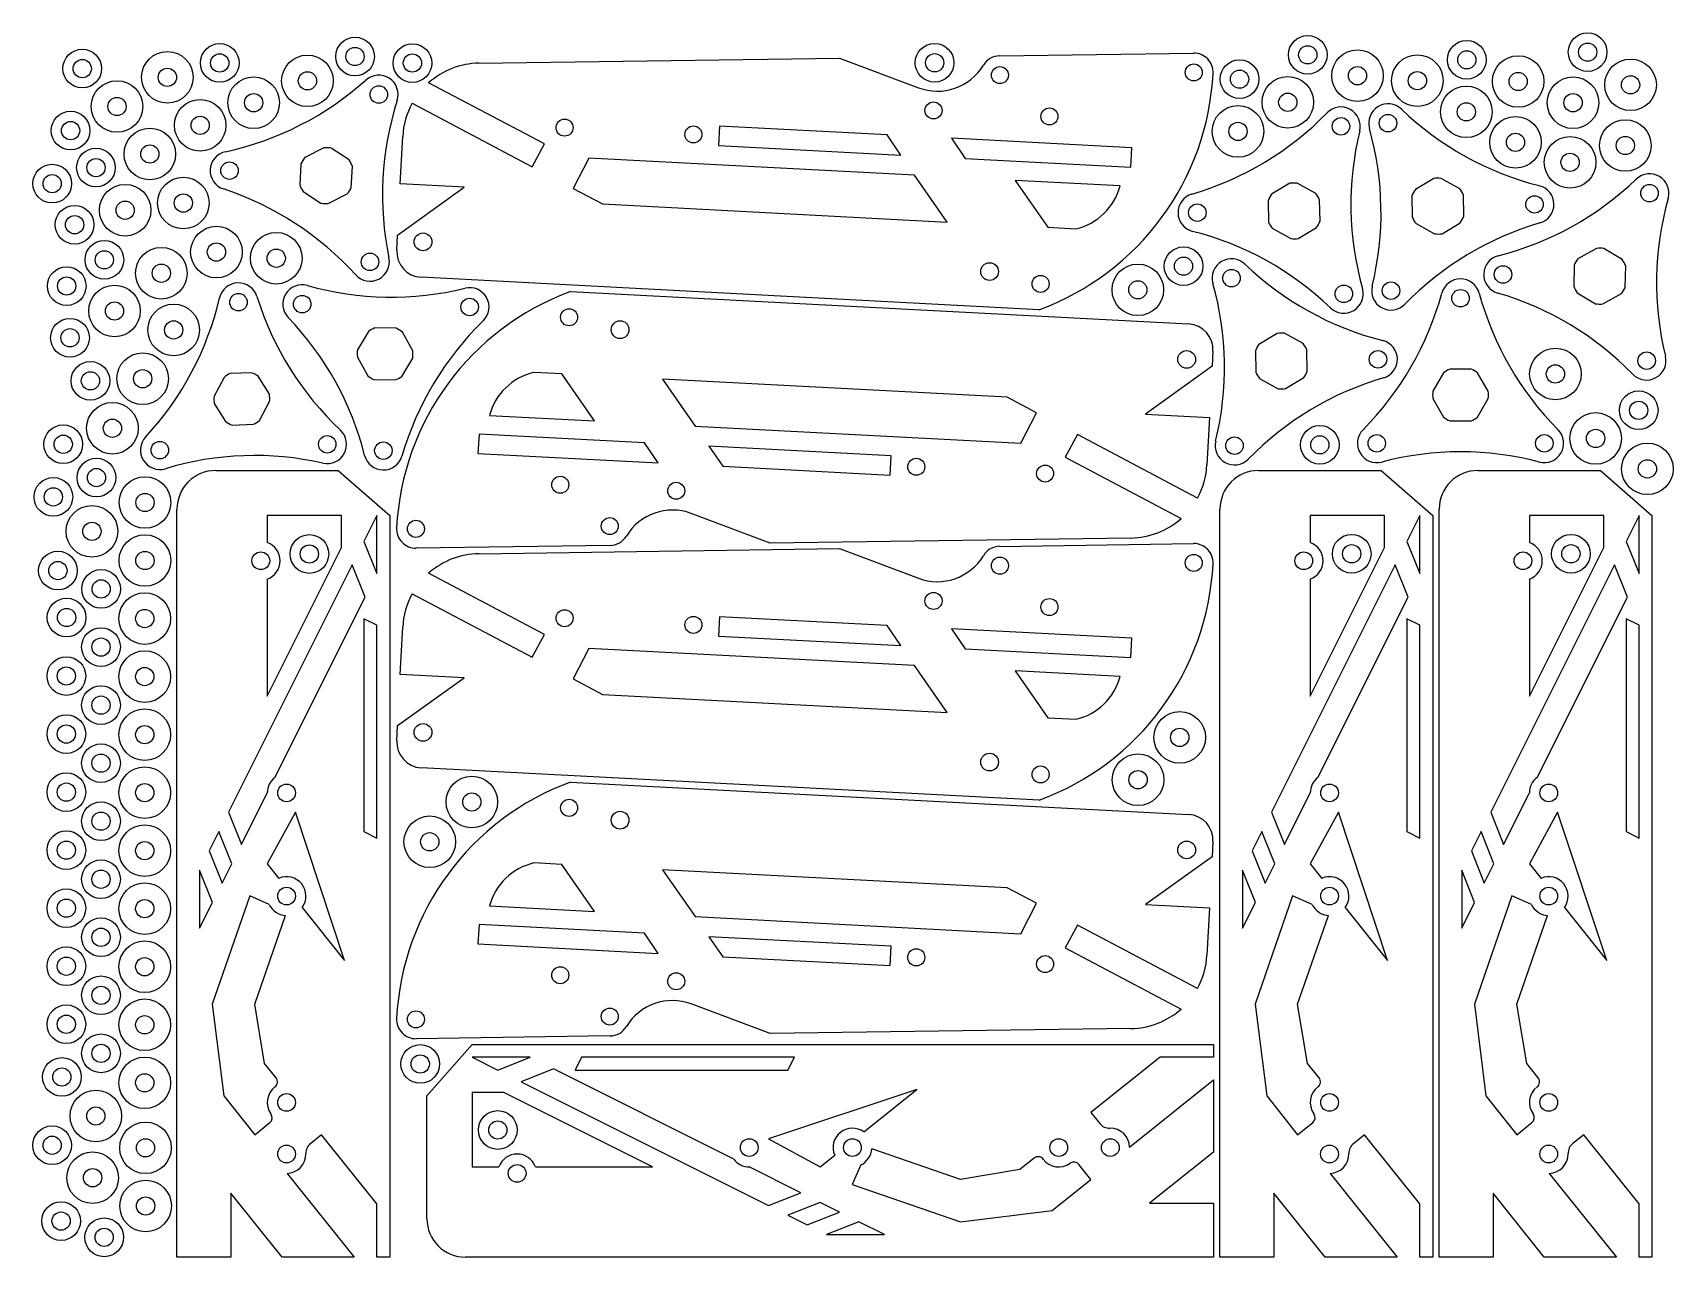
# Model space of a CAD drawing. Header units: inches. Extents: x 2.5 to 18.4, y 3.2 to 15.1.
import ezdxf

# ---------------------------------------------------------------- set-up
doc = ezdxf.new("R2010")
doc.units = ezdxf.units.IN
doc.header["$MEASUREMENT"] = 0
doc.layers.add('1', color=1, linetype='Continuous', lineweight=25, true_color=0xff0000)

msp = doc.modelspace()

# ---------------------------------------------------------------- linework, layer by layer
at = {"layer": '1', "color": 7}
for p, q in [((6.8308, 14.7951), (10.3256, 14.8447)), ((10.3256, 14.8447), (11.0919, 14.5571)), ((11.8789, 14.8668), (13.7579, 14.8935)), ((7.4656, 14.0124), (6.3437, 14.6061)), ((6.1848, 14.4074), (7.3487, 13.7915)), ((9.1645, 14.1847), (9.1546, 13.9975)), ((10.7872, 14.0997), (9.1645, 14.1847)), ((6.0685, 13.6261), (6.0925, 14.0844)), ((7.3487, 13.7915), (7.4656, 14.0124)), ((9.1546, 13.9975), (10.9215, 13.9049)), ((10.9215, 13.9049), (10.7872, 14.0997)), ((13.159, 13.9754), (11.4114, 14.067)), ((11.4114, 14.067), (11.5456, 13.8722)), ((5.3284, 13.9746), (5.1444, 13.8809)), ((5.5726, 13.8585), (5.3995, 13.9709)), ((7.8966, 13.8763), (7.7462, 13.5811)), ((11.0552, 13.7108), (7.8966, 13.8763)), ((11.5456, 13.8722), (13.1492, 13.7881)), ((13.1492, 13.7881), (13.159, 13.9754)), ((5.1056, 13.8212), (5.0948, 13.615)), ((5.5942, 13.5889), (5.605, 13.795)), ((11.3688, 13.2557), (11.0552, 13.7108)), ((16.0865, 13.6775), (15.9096, 13.5712)), ((16.3383, 13.5787), (16.1577, 13.6788)), ((5.1272, 13.5516), (5.3003, 13.4391)), ((5.3714, 13.4354), (5.5554, 13.5291)), ((6.0425, 13.13), (6.6885, 13.5936)), ((6.6885, 13.5936), (6.0685, 13.6261)), ((7.7462, 13.5811), (8.0306, 13.4306)), ((13.0467, 13.6064), (12.031, 13.6596)), ((12.031, 13.6596), (12.3447, 13.2045)), ((14.6925, 13.6309), (14.5155, 13.5246)), ((14.9443, 13.532), (14.7637, 13.6321)), ((16.3786, 13.3112), (16.375, 13.5176)), ((8.0306, 13.4306), (11.3688, 13.2557)), ((14.481, 13.4623), (14.4846, 13.2559)), ((14.9845, 13.2646), (14.9809, 13.471)), ((15.875, 13.5089), (15.8786, 13.3025)), ((12.3447, 13.2045), (12.6171, 13.1903)), ((14.7731, 13.096), (14.95, 13.2023)), ((15.9153, 13.2414), (16.0959, 13.1414)), ((16.1671, 13.1426), (16.344, 13.2489)), ((6.0348, 12.983), (6.0425, 13.13)), ((14.5213, 13.1948), (14.7019, 13.0947)), ((17.665, 13.0001), (17.4845, 12.9)), ((17.9132, 12.8925), (17.7362, 12.9988)), ((17.4478, 12.8389), (17.4442, 12.6325)), ((17.9441, 12.6238), (17.9477, 12.8302)), ((12.2631, 12.4062), (6.2713, 12.7203)), ((7.7182, 12.5819), (13.7099, 12.2678)), ((17.4787, 12.5702), (17.6557, 12.4639)), ((17.7269, 12.4627), (17.9074, 12.5628)), ((5.7606, 12.1945), (5.6542, 12.0176)), ((6.0293, 12.2254), (5.8229, 12.229)), ((6.1904, 12.0082), (6.0903, 12.1888)), ((14.5694, 12.176), (14.3925, 12.0697)), ((14.8212, 12.0771), (14.6406, 12.1772)), ((5.653, 11.9464), (5.7531, 11.7658)), ((6.0828, 11.76), (6.1892, 11.937)), ((13.9465, 12.0051), (13.9388, 11.8581)), ((14.3579, 12.0074), (14.3615, 11.801)), ((14.8615, 11.8097), (14.8579, 12.0161)), ((4.6275, 11.7949), (4.4211, 11.7877)), ((7.6366, 11.7836), (7.3641, 11.7978)), ((7.9502, 11.3285), (7.6366, 11.7836)), ((13.9388, 11.8581), (13.2928, 11.3945)), ((16.1817, 11.7939), (16.0785, 11.6151)), ((16.4498, 11.8295), (16.2434, 11.8295)), ((16.6147, 11.6151), (16.5115, 11.7939)), ((4.3608, 11.75), (4.2638, 11.5677)), ((4.7997, 11.5864), (4.6903, 11.7615)), ((5.8141, 11.7291), (6.0206, 11.7255)), ((8.6124, 11.7324), (8.9261, 11.2773)), ((11.9507, 11.5575), (8.6124, 11.7324)), ((14.3982, 11.7399), (14.5788, 11.6398)), ((14.65, 11.6411), (14.8269, 11.7474)), ((4.2663, 11.4966), (4.3757, 11.3215)), ((4.7053, 11.333), (4.8022, 11.5153)), ((12.2351, 11.407), (11.9507, 11.5575)), ((16.0785, 11.5439), (16.1817, 11.3651)), ((16.5115, 11.3651), (16.6147, 11.5439)), ((4.4386, 11.288), (4.6449, 11.2953)), ((6.9346, 11.3817), (7.9502, 11.3285)), ((12.0847, 11.1118), (12.2351, 11.407)), ((13.2928, 11.3945), (13.9128, 11.362)), ((13.9128, 11.362), (13.8888, 10.9037)), ((16.2434, 11.3295), (16.4498, 11.3295)), ((6.8321, 11.2), (6.8223, 11.0127)), ((8.4357, 11.1159), (6.8321, 11.2)), ((8.9261, 11.2773), (12.0847, 11.1118)), ((12.6326, 11.1966), (12.5157, 10.9756)), ((13.7965, 10.5807), (12.6326, 11.1966)), ((6.8223, 11.0127), (8.5699, 10.9211)), ((8.5699, 10.9211), (8.4357, 11.1159)), ((10.8266, 10.9906), (9.0598, 11.0832)), ((9.0598, 11.0832), (9.1941, 10.8884)), ((10.8168, 10.8034), (10.8266, 10.9906)), ((12.5157, 10.9756), (13.6376, 10.382)), ((4.2794, 10.8475), (5.4669, 10.8475)), ((5.4669, 10.8475), (5.9669, 10.41)), ((9.1941, 10.8884), (10.8168, 10.8034)), ((14.3894, 10.8475), (15.5769, 10.8475)), ((15.5769, 10.8475), (16.0769, 10.41)), ((16.5144, 10.8475), (17.7019, 10.8475)), ((17.7019, 10.8475), (18.2019, 10.41)), ((3.9044, 3.2225), (3.9044, 10.4725)), ((4.7794, 10.41), (4.7794, 10.1493)), ((5.4995, 10.41), (4.7794, 10.41)), ((5.4995, 10.1003), (5.4995, 10.41)), ((5.8419, 10.41), (5.7169, 10.16)), ((5.8419, 9.8475), (5.8419, 10.41)), ((5.9669, 10.41), (5.9669, 3.2225)), ((9.6557, 10.1434), (8.8894, 10.431)), ((14.0144, 3.2225), (14.0144, 10.4725)), ((14.8894, 10.41), (14.8894, 10.1493)), ((15.6096, 10.41), (14.8894, 10.41)), ((15.6096, 10.1003), (15.6096, 10.41)), ((15.9519, 10.41), (15.8269, 10.16)), ((15.9519, 9.8475), (15.9519, 10.41)), ((16.0769, 10.41), (16.0769, 3.2225)), ((16.1394, 3.2225), (16.1394, 10.4725)), ((17.0144, 10.41), (17.0144, 10.1493)), ((17.7346, 10.41), (17.0144, 10.41)), ((17.7346, 10.1003), (17.7346, 10.41)), ((18.0769, 10.41), (17.9519, 10.16)), ((18.0769, 9.8475), (18.0769, 10.41)), ((18.2019, 10.41), (18.2019, 3.2225)), ((13.1505, 10.193), (9.6557, 10.1434)), ((4.7794, 8.66), (5.4995, 10.1003)), ((5.7169, 10.16), (5.8419, 9.8475)), ((8.1024, 10.1213), (6.2234, 10.0946)), ((6.8308, 10.0407), (10.3256, 10.0904)), ((10.3256, 10.0904), (11.0919, 9.8027)), ((11.8789, 10.1124), (13.7579, 10.1391)), ((14.8894, 8.66), (15.6096, 10.1003)), ((15.8269, 10.16), (15.9519, 9.8475)), ((17.0144, 8.66), (17.7346, 10.1003)), ((17.9519, 10.16), (18.0769, 9.8475)), ((5.6036, 9.9334), (4.4044, 7.535)), ((5.7286, 9.6209), (5.6036, 9.9334)), ((15.7136, 9.9334), (14.5144, 7.535)), ((15.8386, 9.6209), (15.7136, 9.9334)), ((17.8386, 9.9334), (16.6394, 7.535)), ((17.9636, 9.6209), (17.8386, 9.9334)), ((4.7794, 9.7957), (4.7794, 8.66)), ((7.4656, 9.2581), (6.3437, 9.8518)), ((14.8894, 9.7957), (14.8894, 8.66)), ((17.0144, 9.7957), (17.0144, 8.66)), ((4.8544, 7.8725), (5.7286, 9.6209)), ((6.1848, 9.653), (7.3487, 9.0371)), ((14.9644, 7.8725), (15.8386, 9.6209)), ((17.0894, 7.8725), (17.9636, 9.6209)), ((5.7169, 9.41), (5.7169, 7.3475)), ((5.8419, 9.3475), (5.7169, 9.41)), ((9.1645, 9.4303), (9.1546, 9.2431)), ((10.7872, 9.3453), (9.1645, 9.4303)), ((15.8269, 9.41), (15.8269, 7.3475)), ((15.9519, 9.3475), (15.8269, 9.41)), ((17.9519, 9.41), (17.9519, 7.3475)), ((18.0769, 9.3475), (17.9519, 9.41)), ((5.8419, 7.285), (5.8419, 9.3475)), ((6.0685, 8.8717), (6.0925, 9.33)), ((7.3487, 9.0371), (7.4656, 9.2581)), ((9.1546, 9.2431), (10.9215, 9.1505)), ((10.9215, 9.1505), (10.7872, 9.3453)), ((13.159, 9.221), (11.4114, 9.3126)), ((11.4114, 9.3126), (11.5456, 9.1178)), ((15.9519, 7.285), (15.9519, 9.3475)), ((18.0769, 7.285), (18.0769, 9.3475)), ((7.8966, 9.1219), (7.7462, 8.8267)), ((11.0552, 8.9564), (7.8966, 9.1219)), ((11.5456, 9.1178), (13.1492, 9.0338)), ((13.1492, 9.0338), (13.159, 9.221)), ((11.3688, 8.5013), (11.0552, 8.9564)), ((13.0467, 8.852), (12.031, 8.9053)), ((12.031, 8.9053), (12.3447, 8.4502)), ((6.0425, 8.3757), (6.6885, 8.8392)), ((6.6885, 8.8392), (6.0685, 8.8717)), ((7.7462, 8.8267), (8.0306, 8.6763)), ((8.0306, 8.6763), (11.3688, 8.5013)), ((12.3447, 8.4502), (12.6171, 8.4359)), ((6.0348, 8.2286), (6.0425, 8.3757)), ((12.2631, 7.6519), (6.2713, 7.9659)), ((7.7182, 7.8275), (13.7099, 7.5135)), ((4.5294, 7.2225), (4.7794, 7.7225)), ((14.6394, 7.2225), (14.8894, 7.7225)), ((16.7644, 7.2225), (17.0144, 7.7225)), ((4.4044, 7.535), (4.5294, 7.2225)), ((5.0529, 7.535), (4.7794, 7.035)), ((5.5294, 6.0975), (5.0529, 7.535)), ((14.5144, 7.535), (14.6394, 7.2225)), ((15.1629, 7.535), (14.8894, 7.035)), ((15.6394, 6.0975), (15.1629, 7.535)), ((16.6394, 7.535), (16.7644, 7.2225)), ((17.2879, 7.535), (17.0144, 7.035)), ((17.7644, 6.0975), (17.2879, 7.535)), ((4.3106, 7.3475), (4.2169, 7.16)), ((4.4356, 7.035), (4.3106, 7.3475)), ((5.7169, 7.3475), (5.8419, 7.285)), ((14.4207, 7.3475), (14.3269, 7.16)), ((14.5457, 7.035), (14.4207, 7.3475)), ((15.8269, 7.3475), (15.9519, 7.285)), ((16.5457, 7.3475), (16.4519, 7.16)), ((16.6707, 7.035), (16.5457, 7.3475)), ((17.9519, 7.3475), (18.0769, 7.285)), ((4.2169, 7.16), (4.3419, 6.8475)), ((13.9465, 7.2507), (13.9388, 7.1037)), ((14.3269, 7.16), (14.4519, 6.8475)), ((16.4519, 7.16), (16.5769, 6.8475)), ((4.3419, 6.8475), (4.4356, 7.035)), ((4.7794, 7.035), (4.8919, 6.8944)), ((7.6366, 7.0292), (7.3641, 7.0435)), ((7.9502, 6.5741), (7.6366, 7.0292)), ((13.9388, 7.1037), (13.2928, 6.6402)), ((14.4519, 6.8475), (14.5457, 7.035)), ((14.8894, 7.035), (15.0019, 6.8944)), ((16.5769, 6.8475), (16.6707, 7.035)), ((17.0144, 7.035), (17.1269, 6.8944)), ((4.1231, 6.9725), (4.1231, 6.41)), ((4.2481, 6.66), (4.1231, 6.9725)), ((8.6124, 6.9781), (8.9261, 6.523)), ((11.9507, 6.8031), (8.6124, 6.9781)), ((14.2332, 6.9725), (14.2332, 6.41)), ((14.3582, 6.66), (14.2332, 6.9725)), ((16.3582, 6.9725), (16.3582, 6.41)), ((16.4832, 6.66), (16.3582, 6.9725)), ((4.6091, 6.7238), (4.2457, 5.6741)), ((4.7983, 6.6404), (4.6091, 6.7238)), ((12.2351, 6.6526), (11.9507, 6.8031)), ((14.7192, 6.7238), (14.3558, 5.6741)), ((14.9084, 6.6404), (14.7192, 6.7238)), ((16.8442, 6.7238), (16.4808, 5.6741)), ((17.0334, 6.6404), (16.8442, 6.7238)), ((4.1231, 6.41), (4.2481, 6.66)), ((4.6575, 5.6741), (4.9557, 6.5353)), ((5.1181, 6.6116), (5.5294, 6.0975)), ((6.9346, 6.6273), (7.9502, 6.5741)), ((8.9261, 6.523), (12.0847, 6.3574)), ((12.0847, 6.3574), (12.2351, 6.6526)), ((13.2928, 6.6402), (13.9128, 6.6077)), ((13.9128, 6.6077), (13.8888, 6.1493)), ((14.2332, 6.41), (14.3582, 6.66)), ((14.7676, 5.6741), (15.0657, 6.5353)), ((15.2281, 6.6116), (15.6394, 6.0975)), ((16.3582, 6.41), (16.4832, 6.66)), ((16.8926, 5.6741), (17.1907, 6.5353)), ((17.3531, 6.6116), (17.7644, 6.0975)), ((6.8321, 6.4456), (6.8223, 6.2584)), ((8.4357, 6.3616), (6.8321, 6.4456)), ((8.5699, 6.1668), (8.4357, 6.3616)), ((12.6326, 6.4422), (12.5157, 6.2213)), ((13.7965, 5.8263), (12.6326, 6.4422)), ((6.8223, 6.2584), (8.5699, 6.1668)), ((10.8266, 6.2363), (9.0598, 6.3288)), ((9.0598, 6.3288), (9.1941, 6.1341)), ((10.8168, 6.049), (10.8266, 6.2363)), ((12.5157, 6.2213), (13.6376, 5.6276)), ((9.1941, 6.1341), (10.8168, 6.049)), ((4.2457, 5.6741), (4.3575, 4.785)), ((4.7529, 5.1013), (4.6575, 5.6741)), ((9.6557, 5.389), (8.8894, 5.6766)), ((14.3558, 5.6741), (14.4676, 4.785)), ((14.8629, 5.1013), (14.7676, 5.6741)), ((16.4808, 5.6741), (16.5926, 4.785)), ((16.9879, 5.1013), (16.8926, 5.6741)), ((13.1505, 5.4386), (9.6557, 5.389)), ((8.1024, 5.3669), (6.2234, 5.3402)), ((6.3269, 4.785), (6.7644, 5.285)), ((6.7644, 5.285), (13.9519, 5.285)), ((13.9519, 5.285), (13.9519, 5.16)), ((4.865, 4.9611), (4.7529, 5.1013)), ((7.3269, 5.16), (6.7644, 5.16)), ((6.7644, 5.16), (7.0144, 5.035)), ((7.0144, 5.035), (7.3269, 5.16)), ((7.8269, 5.16), (7.7644, 5.035)), ((9.8894, 5.16), (7.8269, 5.16)), ((9.8269, 5.035), (9.8894, 5.16)), ((13.4344, 5.16), (12.7644, 4.624)), ((13.9519, 5.16), (13.4344, 5.16)), ((14.9751, 4.9611), (14.8629, 5.1013)), ((17.1001, 4.9611), (16.9879, 5.1013)), ((7.5535, 5.0467), (7.241, 4.9217)), ((9.3019, 4.1725), (7.5535, 5.0467)), ((7.7644, 5.035), (9.8269, 5.035)), ((13.1393, 4.2902), (13.9519, 4.9402)), ((13.9519, 4.9402), (13.9519, 4.2417)), ((4.3575, 4.785), (4.6575, 4.41)), ((6.3269, 3.5975), (6.3269, 4.785)), ((7.0741, 4.8177), (6.7644, 4.8177)), ((6.7644, 4.8177), (6.7644, 4.0975)), ((8.5144, 4.0975), (7.0741, 4.8177)), ((7.241, 4.9217), (9.6394, 3.7225)), ((11.0769, 4.8475), (9.6394, 4.371)), ((10.5628, 4.4362), (11.0769, 4.8475)), ((14.4676, 4.785), (14.7676, 4.41)), ((16.5926, 4.785), (16.8926, 4.41)), ((12.7644, 4.624), (12.8486, 4.5189)), ((4.6575, 4.41), (4.8036, 4.5269)), ((14.7676, 4.41), (14.9136, 4.5269)), ((16.8926, 4.41), (17.0386, 4.5269)), ((5.3059, 4.41), (5.2007, 4.3259)), ((5.8419, 3.74), (5.3059, 4.41)), ((9.6394, 4.371), (10.1394, 4.0975)), ((15.416, 4.41), (15.3108, 4.3259)), ((15.9519, 3.74), (15.416, 4.41)), ((17.541, 4.41), (17.4358, 4.3259)), ((18.0769, 3.74), (17.541, 4.41)), ((10.1394, 4.0975), (10.2801, 4.21)), ((11.5003, 3.9756), (10.6391, 4.2738)), ((12.2134, 4.1832), (12.0731, 4.071)), ((13.9519, 4.2417), (13.331, 3.745)), ((4.972, 4.0351), (5.6221, 3.2225)), ((6.7644, 4.0975), (7.0251, 4.0975)), ((7.3787, 4.0975), (8.5144, 4.0975)), ((9.9519, 3.8475), (9.4519, 4.0975)), ((10.534, 4.1164), (10.4506, 3.9273)), ((12.0731, 4.071), (11.5003, 3.9756)), ((12.3894, 3.6756), (12.7644, 3.9756)), ((12.7644, 3.9756), (12.6476, 4.1217)), ((15.0821, 4.0351), (15.7322, 3.2225)), ((17.2071, 4.0351), (17.8572, 3.2225)), ((4.9235, 3.2225), (4.4268, 3.8434)), ((4.4268, 3.8434), (4.4268, 3.2225)), ((9.6394, 3.7225), (9.9519, 3.8475)), ((10.4506, 3.9273), (11.5003, 3.5639)), ((15.0336, 3.2225), (14.5369, 3.8434)), ((14.5369, 3.8434), (14.5369, 3.2225)), ((17.1586, 3.2225), (16.6619, 3.8434)), ((16.6619, 3.8434), (16.6619, 3.2225)), ((5.8419, 3.2225), (5.8419, 3.74)), ((10.1394, 3.7537), (9.8269, 3.6287)), ((10.0144, 3.535), (10.3269, 3.66)), ((10.3269, 3.66), (10.1394, 3.7537)), ((11.5003, 3.5639), (12.3894, 3.6756)), ((13.331, 3.745), (13.9519, 3.745)), ((13.9519, 3.745), (13.9519, 3.2225)), ((15.9519, 3.2225), (15.9519, 3.74)), ((18.0769, 3.2225), (18.0769, 3.74)), ((9.8269, 3.6287), (10.0144, 3.535)), ((10.5144, 3.5662), (10.2019, 3.4412)), ((10.7644, 3.4412), (10.5144, 3.5662)), ((10.2019, 3.4412), (10.7644, 3.4412)), ((4.4268, 3.2225), (3.9044, 3.2225)), ((5.6221, 3.2225), (4.9235, 3.2225)), ((5.9669, 3.2225), (5.8419, 3.2225)), ((13.9519, 3.2225), (6.7019, 3.2225)), ((14.5369, 3.2225), (14.0144, 3.2225)), ((15.7322, 3.2225), (15.0336, 3.2225)), ((16.0769, 3.2225), (15.9519, 3.2225)), ((16.6619, 3.2225), (16.1394, 3.2225)), ((17.8572, 3.2225), (17.1586, 3.2225)), ((18.2019, 3.2225), (18.0769, 3.2225))]:
    msp.add_line(p, q, dxfattribs=at)
for centre, radius in [((4.3189, 14.7977), 0.1875), ((5.6304, 14.8599), 0.1875), ((5.6304, 14.8599), 0.0885), ((6.1867, 14.7966), 0.1875), ((11.2486, 14.7993), 0.1875), ((14.8657, 14.8762), 0.1875), ((14.8657, 14.8762), 0.0885), ((16.4074, 14.828), 0.1875), ((17.5788, 14.9022), 0.1875), ((17.5788, 14.9022), 0.0885), ((2.9861, 14.7429), 0.1875), ((2.9861, 14.7429), 0.0885), ((3.8114, 14.6586), 0.25), ((4.3189, 14.7977), 0.0885), ((5.1691, 14.6241), 0.25), ((6.1867, 14.7966), 0.0885), ((11.2486, 14.7993), 0.0885), ((13.7605, 14.706), 0.0825), ((14.2046, 14.6407), 0.1875), ((15.3476, 14.6738), 0.25), ((15.9285, 14.6258), 0.25), ((16.4074, 14.828), 0.0885), ((16.9055, 14.6181), 0.25), ((17.9948, 14.5852), 0.25), ((3.8114, 14.6586), 0.0885), ((4.6482, 14.4119), 0.25), ((5.1691, 14.6241), 0.0885), ((11.8816, 14.6793), 0.0825), ((14.2046, 14.6407), 0.0885), ((14.6722, 14.4164), 0.25), ((15.3476, 14.6738), 0.0885), ((15.9285, 14.6258), 0.0885), ((16.9055, 14.6181), 0.0885), ((17.4375, 14.412), 0.25), ((17.9948, 14.5852), 0.0885), ((3.3234, 14.3752), 0.25), ((4.6482, 14.4119), 0.0885), ((5.8605, 14.4913), 0.0848), ((14.6722, 14.4164), 0.0885), ((16.4027, 14.3237), 0.25), ((17.4375, 14.412), 0.0885), ((2.873, 14.142), 0.1875), ((3.3234, 14.3752), 0.0885), ((4.1289, 14.1934), 0.25), ((11.2378, 14.3374), 0.0825), ((12.3613, 14.2787), 0.0825), ((14.1894, 14.134), 0.25), ((16.4027, 14.3237), 0.0885), ((2.873, 14.142), 0.0885), ((3.6413, 13.915), 0.25), ((4.1289, 14.1934), 0.0885), ((7.6616, 14.1704), 0.0825), ((8.9099, 14.1049), 0.0825), ((14.1894, 14.134), 0.0885), ((15.1873, 14.1834), 0.0848), ((15.6439, 14.2136), 0.0847), ((16.8793, 14.0284), 0.25), ((17.9444, 13.9975), 0.25), ((3.6413, 13.915), 0.0885), ((16.8793, 14.0284), 0.0885), ((17.4088, 13.8346), 0.25), ((17.9444, 13.9975), 0.0885), ((3.1189, 13.7831), 0.1875), ((3.1189, 13.7831), 0.0885), ((4.4137, 13.7541), 0.0847), ((17.4088, 13.8346), 0.0885), ((2.6947, 13.6279), 0.1875), ((2.6947, 13.6279), 0.0885), ((3.9661, 13.4396), 0.25), ((3.402, 13.3702), 0.25), ((3.9661, 13.4396), 0.0885), ((18.1788, 13.535), 0.0848), ((2.9119, 13.2296), 0.1875), ((3.402, 13.3702), 0.0885), ((13.7954, 13.3471), 0.0847), ((17.0642, 13.4264), 0.0847), ((2.9119, 13.2296), 0.0885), ((4.2868, 12.9646), 0.25), ((3.2006, 12.8895), 0.1875), ((4.2868, 12.9646), 0.0885), ((4.8666, 12.9049), 0.25), ((6.2893, 13.0635), 0.086), ((3.2006, 12.8895), 0.0885), ((3.7526, 12.7596), 0.25), ((4.8666, 12.9049), 0.0885), ((5.7755, 12.8697), 0.0847), ((13.6615, 12.8279), 0.1875), ((13.6615, 12.8279), 0.0885), ((2.8353, 12.6352), 0.1875), ((2.8353, 12.6352), 0.0885), ((3.7526, 12.7596), 0.0885), ((11.7818, 12.7757), 0.086), ((12.2762, 12.6559), 0.0825), ((13.2187, 12.5988), 0.25), ((14.1268, 12.7121), 0.0848), ((16.7586, 12.7477), 0.0848), ((3.299, 12.3938), 0.25), ((4.5003, 12.4784), 0.0848), ((13.2187, 12.5988), 0.0885), ((15.2156, 12.5598), 0.0848), ((15.6723, 12.5901), 0.0847), ((16.3466, 12.517), 0.0848), ((3.299, 12.3938), 0.0885), ((3.8723, 12.21), 0.25), ((5.1181, 12.4601), 0.0848), ((6.7417, 12.4318), 0.0848), ((7.7051, 12.3322), 0.0825), ((2.8673, 12.1337), 0.1875), ((3.8723, 12.21), 0.0885), ((8.1995, 12.2124), 0.086), ((2.8673, 12.1337), 0.0885), ((3.5717, 11.7367), 0.25), ((13.6919, 11.9246), 0.086), ((15.5471, 11.9249), 0.0848), ((17.2666, 11.7833), 0.25), ((18.1505, 11.9114), 0.0848), ((3.0656, 11.7165), 0.1875), ((3.0656, 11.7165), 0.0885), ((3.5717, 11.7367), 0.0885), ((17.2666, 11.7833), 0.0885), ((18.0737, 11.4311), 0.1875), ((3.2786, 11.257), 0.25), ((18.0737, 11.4311), 0.0885), ((3.2786, 11.257), 0.0885), ((17.656, 11.1582), 0.25), ((2.8017, 11.1017), 0.1875), ((2.8017, 11.1017), 0.0885), ((5.3608, 11.1014), 0.0847), ((14.1552, 11.0886), 0.0848), ((14.9828, 11.0963), 0.1875), ((14.9828, 11.0963), 0.0885), ((15.5347, 11.1108), 0.0847), ((17.1585, 11.1108), 0.0848), ((17.656, 11.1582), 0.0885), ((3.738, 11.0447), 0.0847), ((5.9053, 11.0399), 0.0848), ((18.1581, 10.8632), 0.25), ((3.1239, 10.7788), 0.1875), ((3.1239, 10.7788), 0.0885), ((11.0713, 10.8832), 0.0825), ((12.3196, 10.8177), 0.0825), ((18.1581, 10.8632), 0.0885), ((2.7059, 10.5916), 0.1875), ((2.7059, 10.5916), 0.0885), ((3.594, 10.5376), 0.25), ((7.62, 10.7094), 0.0825), ((8.7435, 10.6507), 0.0825), ((3.0797, 10.2583), 0.25), ((3.594, 10.5376), 0.0885), ((3.0797, 10.2583), 0.0885), ((6.2207, 10.2821), 0.0825), ((8.0997, 10.3088), 0.0825), ((3.5937, 9.975), 0.25), ((5.1878, 10.0382), 0.1875), ((15.2917, 10.0402), 0.1875), ((17.4167, 10.0402), 0.1875), ((2.7499, 9.8774), 0.1875), ((3.5937, 9.975), 0.0885), ((4.7169, 9.9725), 0.086), ((5.1878, 10.0382), 0.0885), ((13.7605, 9.9517), 0.0825), ((14.8269, 9.9725), 0.086), ((15.2917, 10.0402), 0.0885), ((16.9519, 9.9725), 0.086), ((17.4167, 10.0402), 0.0885), ((2.7499, 9.8774), 0.0885), ((3.1693, 9.6995), 0.1875), ((11.8816, 9.925), 0.0825), ((3.1693, 9.6995), 0.0885), ((2.8343, 9.4225), 0.1875), ((3.5919, 9.4125), 0.25), ((11.2378, 9.583), 0.0825), ((12.3613, 9.5243), 0.0825), ((2.8343, 9.4225), 0.0885), ((3.5919, 9.4125), 0.0885), ((7.6616, 9.416), 0.0825), ((8.9099, 9.3506), 0.0825), ((3.1679, 9.1358), 0.1875), ((3.1679, 9.1358), 0.0885), ((3.5919, 8.85), 0.25), ((2.832, 8.8552), 0.1875), ((2.832, 8.8552), 0.0885), ((3.5919, 8.85), 0.0885), ((3.1679, 8.5733), 0.1875), ((3.1679, 8.5733), 0.0885), ((2.832, 8.2927), 0.1875), ((3.5919, 8.2875), 0.25), ((13.6247, 8.2604), 0.25), ((2.832, 8.2927), 0.0885), ((3.5919, 8.2875), 0.0885), ((6.2893, 8.3092), 0.086), ((13.6247, 8.2604), 0.0885), ((3.1679, 8.0108), 0.1875), ((3.1679, 8.0108), 0.0885), ((3.5919, 7.725), 0.25), ((11.7818, 8.0213), 0.086), ((12.2762, 7.9015), 0.0825), ((13.2209, 7.8502), 0.25), ((2.832, 7.7302), 0.1875), ((2.832, 7.7302), 0.0885), ((3.5919, 7.725), 0.0885), ((4.9669, 7.7225), 0.086), ((6.7626, 7.6349), 0.25), ((13.2209, 7.8502), 0.0885), ((15.0769, 7.7225), 0.086), ((17.2019, 7.7225), 0.086), ((3.1679, 7.4483), 0.1875), ((6.7626, 7.6349), 0.0885), ((7.7051, 7.5778), 0.0825), ((3.1679, 7.4483), 0.0885), ((6.3548, 7.2487), 0.25), ((8.1995, 7.458), 0.086), ((2.832, 7.1677), 0.1875), ((3.5919, 7.1625), 0.25), ((6.3548, 7.2487), 0.0885), ((2.832, 7.1677), 0.0885), ((3.5919, 7.1625), 0.0885), ((13.6919, 7.1702), 0.086), ((3.1679, 6.8858), 0.1875), ((3.1679, 6.8858), 0.0885), ((3.5919, 6.6), 0.25), ((2.832, 6.6052), 0.1875), ((2.832, 6.6052), 0.0885), ((3.5919, 6.6), 0.0885), ((4.9669, 6.7225), 0.086), ((15.0769, 6.7225), 0.086), ((17.2019, 6.7225), 0.086), ((3.1679, 6.3233), 0.1875), ((3.1679, 6.3233), 0.0885), ((2.832, 6.0427), 0.1875), ((3.5919, 6.0375), 0.25), ((11.0713, 6.1288), 0.0825), ((2.832, 6.0427), 0.0885), ((3.5919, 6.0375), 0.0885), ((12.3196, 6.0634), 0.0825), ((3.1679, 5.7608), 0.1875), ((7.62, 5.9551), 0.0825), ((8.7435, 5.8964), 0.0825), ((3.1679, 5.7608), 0.0885), ((3.5919, 5.475), 0.25), ((2.832, 5.4802), 0.1875), ((2.832, 5.4802), 0.0885), ((6.2207, 5.5277), 0.0825), ((8.0997, 5.5544), 0.0825), ((3.5919, 5.475), 0.0885), ((3.1679, 5.1983), 0.1875), ((3.1679, 5.1983), 0.0885), ((6.2624, 5.0951), 0.1875), ((2.7885, 4.9694), 0.1875), ((3.5919, 4.9125), 0.25), ((6.2624, 5.0951), 0.0885), ((2.7885, 4.9694), 0.0885), ((3.5919, 4.9125), 0.0885), ((3.1175, 4.5913), 0.25), ((4.9669, 4.7225), 0.086), ((15.0769, 4.7225), 0.086), ((17.2019, 4.7225), 0.086), ((3.1175, 4.5913), 0.0885), ((7.0144, 4.4553), 0.1875), ((2.6943, 4.3075), 0.1875), ((3.5989, 4.2826), 0.25), ((7.0144, 4.4553), 0.0885), ((2.6943, 4.3075), 0.0885), ((3.5989, 4.2826), 0.0885), ((4.9664, 4.2225), 0.086), ((9.4519, 4.285), 0.086), ((10.4519, 4.285), 0.086), ((12.4519, 4.285), 0.086), ((12.9519, 4.2845), 0.086), ((15.0764, 4.2225), 0.086), ((17.2014, 4.2225), 0.086), ((3.0865, 3.9927), 0.25), ((3.0865, 3.9927), 0.0885), ((7.2019, 4.035), 0.086), ((3.6002, 3.7188), 0.25), ((2.7811, 3.5724), 0.1875), ((2.7811, 3.5724), 0.0885), ((3.6002, 3.7188), 0.0885), ((3.1987, 3.415), 0.1875), ((3.1987, 3.415), 0.0885)]:
    msp.add_circle(centre, radius, dxfattribs=at)
for centre, radius, start, end in [((6.8415, 14.0452), 0.75, 90.814, 131.5838), ((11.8816, 14.6793), 0.1875, 90.814, 148.953), ((13.7605, 14.706), 0.1875, 357.0862, 90.814), ((3.7368, 16.8709), 3.0019, 282.2525, 311.7475), ((5.8605, 14.4913), 0.1875, 342.2527, 131.7476), ((11.2748, 15.0446), 0.5207, 249.4254, 328.9524), ((11.3704, 14.8277), 2.5808, 290.2384, 357.0865), ((8.8981, 13.5191), 3.0019, 162.2525, 191.7475), ((6.8415, 14.0452), 0.75, 151.1188, 177), ((12.9028, 16.409), 3.0019, 286.2525, 315.7475), ((15.1873, 14.1834), 0.1875, 346.2524, 135.7476), ((15.6439, 14.2136), 0.1875, 46.2526, 195.7475), ((17.8494, 16.5177), 3.0019, 226.2525, 255.7475), ((12.5742, 13.348), 3.0019, 346.2525, 15.7475), ((18.2853, 13.4254), 3.0019, 166.2525, 195.7475), ((4.4137, 13.7541), 0.1875, 102.2525, 251.7475), ((5.3499, 13.705), 0.2705, 139.4358, 154.5644), ((5.3499, 13.705), 0.2705, 79.4357, 94.5644), ((5.3499, 13.705), 0.2705, 19.4357, 34.5643), ((16.1268, 13.4101), 0.2705, 83.4357, 98.5643), ((18.1788, 13.535), 0.1875, 344.2526, 133.7474), ((3.4147, 10.7251), 3.0019, 42.2525, 71.7475), ((5.3499, 13.705), 0.2705, 199.4357, 214.5643), ((5.3499, 13.705), 0.2705, 319.4358, 334.5644), ((12.4897, 13.7515), 0.5755, 282.7894, 345.3979), ((13.7954, 13.3471), 0.1875, 106.2525, 255.7475), ((14.7328, 13.3634), 0.2705, 143.4357, 158.5645), ((14.7328, 13.3634), 0.2705, 83.4357, 98.5643), ((14.7328, 13.3634), 0.2705, 23.4355, 38.5641), ((16.1268, 13.4101), 0.2705, 143.4357, 158.5644), ((16.1268, 13.4101), 0.2705, 23.4355, 38.5642), ((15.9734, 15.839), 3.0019, 284.2525, 313.7475), ((17.0642, 13.4264), 0.1875, 286.2522, 75.7478), ((5.3499, 13.705), 0.2705, 259.4357, 274.5643), ((21.2485, 12.6694), 3.0019, 164.2525, 193.7475), ((14.7328, 13.3634), 0.2705, 203.4356, 218.5644), ((14.7328, 13.3634), 0.2705, 323.4358, 338.5644), ((17.9568, 10.3644), 3.0019, 106.2525, 135.7475), ((16.1268, 13.4101), 0.2705, 203.4358, 218.5643), ((16.1268, 13.4101), 0.2705, 323.4355, 338.5644), ((13.0102, 10.2558), 3.0019, 46.2525, 75.7475), ((14.7328, 13.3634), 0.2705, 263.4357, 278.5642), ((16.1268, 13.4101), 0.2705, 263.4357, 278.5642), ((5.7755, 12.8697), 0.1875, 222.2525, 11.7474), ((6.2844, 12.9699), 0.25, 177.0001, 266.9999), ((14.1268, 12.7121), 0.1875, 46.2524, 195.7475), ((16.7586, 12.7477), 0.1875, 104.2524, 253.7474), ((17.696, 12.7314), 0.2705, 141.4356, 156.5644), ((17.696, 12.7314), 0.2705, 81.4357, 96.5643), ((17.696, 12.7314), 0.2705, 21.4357, 36.5642), ((16.3323, 15.0162), 3.0019, 226.2525, 255.7475), ((4.5003, 12.4784), 0.1875, 17.2529, 166.7475), ((5.1181, 12.4601), 0.1875, 74.2524, 223.7476), ((5.9837, 15.5298), 3.0019, 254.2525, 283.7475), ((8.6109, 10.1604), 2.5808, 110.2384, 177.0865), ((6.7417, 12.4318), 0.1875, 314.2524, 103.7474), ((11.0571, 11.8465), 3.0019, 346.2525, 15.7475), ((15.2156, 12.5598), 0.1875, 226.2526, 15.7474), ((13.2695, 13.3561), 3.0019, 315.2525, 344.7475), ((15.6723, 12.5901), 0.1875, 166.2524, 315.7476), ((16.3466, 12.517), 0.1875, 15.2524, 164.7475), ((19.4237, 13.3561), 3.0019, 195.2525, 224.7475), ((15.866, 9.6858), 3.0019, 44.2525, 73.7475), ((17.696, 12.7314), 0.2705, 201.4357, 216.5645), ((17.696, 12.7314), 0.2705, 321.4357, 336.5643), ((1.3958, 13.2096), 3.0019, 317.2525, 346.7475), ((7.5462, 13.4244), 3.0019, 197.2525, 226.7475), ((17.696, 12.7314), 0.2705, 261.4357, 276.5643), ((2.8141, 10.2547), 3.0019, 14.2525, 43.7475), ((8.9673, 10.1473), 3.0019, 134.2525, 163.7475), ((13.6968, 12.0182), 0.25, 356.9999, 86.9999), ((5.9217, 11.9773), 0.2705, 111.4356, 126.5643), ((5.9217, 11.9773), 0.2705, 51.4355, 66.5643), ((14.6097, 11.9085), 0.2705, 83.4357, 98.5643), ((15.5471, 11.9249), 0.1875, 286.2526, 75.7473), ((5.9217, 11.9773), 0.2705, 171.4357, 186.5643), ((5.9217, 11.9773), 0.2705, 351.4355, 6.5643), ((14.6097, 11.9085), 0.2705, 143.4357, 158.5643), ((14.6097, 11.9085), 0.2705, 23.4355, 38.5643), ((18.1505, 11.9114), 0.1875, 224.2526, 13.7476), ((4.533, 11.5415), 0.2705, 114.4357, 129.5643), ((4.533, 11.5415), 0.2705, 54.4357, 69.5643), ((7.4915, 11.2366), 0.5755, 102.7895, 165.398), ((14.6097, 11.9085), 0.2705, 203.4358, 218.5644), ((14.6097, 11.9085), 0.2705, 323.4358, 338.5645), ((16.3466, 11.5795), 0.2705, 112.4359, 127.5643), ((16.3466, 11.5795), 0.2705, 52.4357, 67.5643), ((5.9217, 11.9773), 0.2705, 231.4357, 246.5644), ((5.9217, 11.9773), 0.2705, 291.4356, 306.5642), ((16.4397, 8.8629), 3.0019, 106.2525, 135.7475), ((14.6097, 11.9085), 0.2705, 263.4357, 278.5642), ((16.3466, 11.5795), 0.2705, 172.4357, 187.5645), ((16.3466, 11.5795), 0.2705, 352.4355, 7.5643), ((4.533, 11.5415), 0.2705, 174.4356, 189.5643), ((4.533, 11.5415), 0.2705, 354.4359, 9.5645), ((4.533, 11.5415), 0.2705, 234.4356, 249.5643), ((4.533, 11.5415), 0.2705, 294.4358, 309.5644), ((16.3466, 11.5795), 0.2705, 232.4357, 247.5641), ((16.3466, 11.5795), 0.2705, 292.4357, 307.5643), ((3.738, 11.0447), 0.1875, 137.2526, 286.7475), ((5.3608, 11.1014), 0.1875, 257.2525, 46.7476), ((14.1552, 11.0886), 0.1875, 166.2525, 315.7473), ((15.5347, 11.1108), 0.1875, 135.2525, 284.7477), ((17.1585, 11.1108), 0.1875, 255.2526, 44.7473), ((4.657, 7.9906), 3.0019, 77.2525, 106.7475), ((5.9053, 11.0399), 0.1875, 194.2527, 343.7475), ((16.3466, 8.0264), 3.0019, 75.2525, 104.7475), ((4.2794, 10.4725), 0.375, 90, 180), ((13.1398, 10.9429), 0.75, 331.1188, 356.9999), ((14.3894, 10.4725), 0.375, 90, 180), ((16.5144, 10.4725), 0.375, 90, 180), ((8.7064, 9.9435), 0.5207, 69.4254, 148.9525), ((13.1398, 10.9429), 0.75, 270.814, 311.5837), ((6.2207, 10.2821), 0.1875, 177.0864, 270.8138), ((8.0997, 10.3088), 0.1875, 270.814, 328.9524), ((4.7169, 9.9725), 0.1875, 289.4713, 70.5288), ((6.8415, 9.2908), 0.75, 90.814, 131.5838), ((11.2748, 10.2902), 0.5207, 249.4253, 328.9524), ((11.8816, 9.925), 0.1875, 90.814, 148.9525), ((13.7605, 9.9517), 0.1875, 357.0866, 90.814), ((14.8269, 9.9725), 0.1875, 289.4713, 70.5288), ((16.9519, 9.9725), 0.1875, 289.4713, 70.5288), ((11.3704, 10.0733), 2.5808, 290.2384, 357.0865), ((6.8415, 9.2908), 0.75, 151.1188, 177), ((12.4897, 8.9971), 0.5755, 282.7894, 345.398), ((6.2844, 8.2155), 0.25, 177, 266.9999), ((4.9669, 7.7225), 0.1875, 126.8699, 180), ((8.6109, 5.4061), 2.5808, 110.2384, 177.0865), ((15.0769, 7.7225), 0.1875, 126.8697, 180), ((17.2019, 7.7225), 0.1875, 126.8697, 180), ((13.6968, 7.2638), 0.25, 357, 86.9999), ((7.4915, 6.4822), 0.5755, 102.7895, 165.398), ((4.9669, 6.7225), 0.1875, 323.747, 113.5725), ((15.0769, 6.7225), 0.1875, 323.7469, 113.5726), ((17.2019, 6.7225), 0.1875, 323.7471, 113.5724), ((4.9669, 6.7225), 0.1875, 205.9754, 266.5752), ((15.0769, 6.7225), 0.1875, 205.9754, 266.5749), ((17.2019, 6.7225), 0.1875, 205.9754, 266.5755), ((13.1398, 6.1886), 0.75, 331.1188, 357), ((8.7064, 5.1892), 0.5207, 69.4254, 148.9525), ((13.1398, 6.1886), 0.75, 270.814, 311.5838), ((6.2207, 5.5277), 0.1875, 177.0866, 270.8138), ((8.0997, 5.5544), 0.1875, 270.814, 328.9524), ((4.8162, 4.922), 0.0625, 307.049, 38.66), ((14.9263, 4.922), 0.0625, 307.0489, 38.6601), ((17.0513, 4.922), 0.0625, 307.0489, 38.6601), ((4.9669, 4.7225), 0.1875, 127.0488, 215.9675), ((15.0769, 4.7225), 0.1875, 127.0487, 215.9677), ((17.2019, 4.7225), 0.1875, 127.0487, 215.9677), ((4.7645, 4.5757), 0.0625, 308.6594, 35.9674), ((14.8746, 4.5757), 0.0625, 308.6589, 35.9671), ((16.9996, 4.5757), 0.0625, 308.6596, 35.9671), ((10.4519, 4.285), 0.1875, 53.7471, 203.5726), ((12.9462, 4.5969), 0.125, 218.6601, 271.0544), ((12.9519, 4.2845), 0.1875, 1.7357, 91.0541), ((5.2788, 4.2282), 0.125, 128.6599, 181.0542), ((15.3889, 4.2282), 0.125, 128.6599, 181.0542), ((17.5139, 4.2282), 0.125, 128.6599, 181.0542), ((4.9664, 4.2225), 0.1875, 271.7356, 1.0541), ((7.2019, 4.035), 0.1875, 19.4713, 160.5288), ((9.4519, 4.285), 0.1875, 216.8699, 270), ((10.4519, 4.285), 0.1875, 295.9753, 356.5751), ((12.2524, 4.1344), 0.0625, 37.0486, 128.6598), ((12.4519, 4.285), 0.1875, 217.0488, 305.9677), ((12.5988, 4.0827), 0.0625, 38.6593, 125.9668), ((15.0764, 4.2225), 0.1875, 271.7354, 1.0541), ((17.2014, 4.2225), 0.1875, 271.7354, 1.0541), ((6.7019, 3.5975), 0.375, 180, 270)]:
    msp.add_arc(centre, radius, start, end, dxfattribs=at)

doc.saveas('drawing.dxf')
